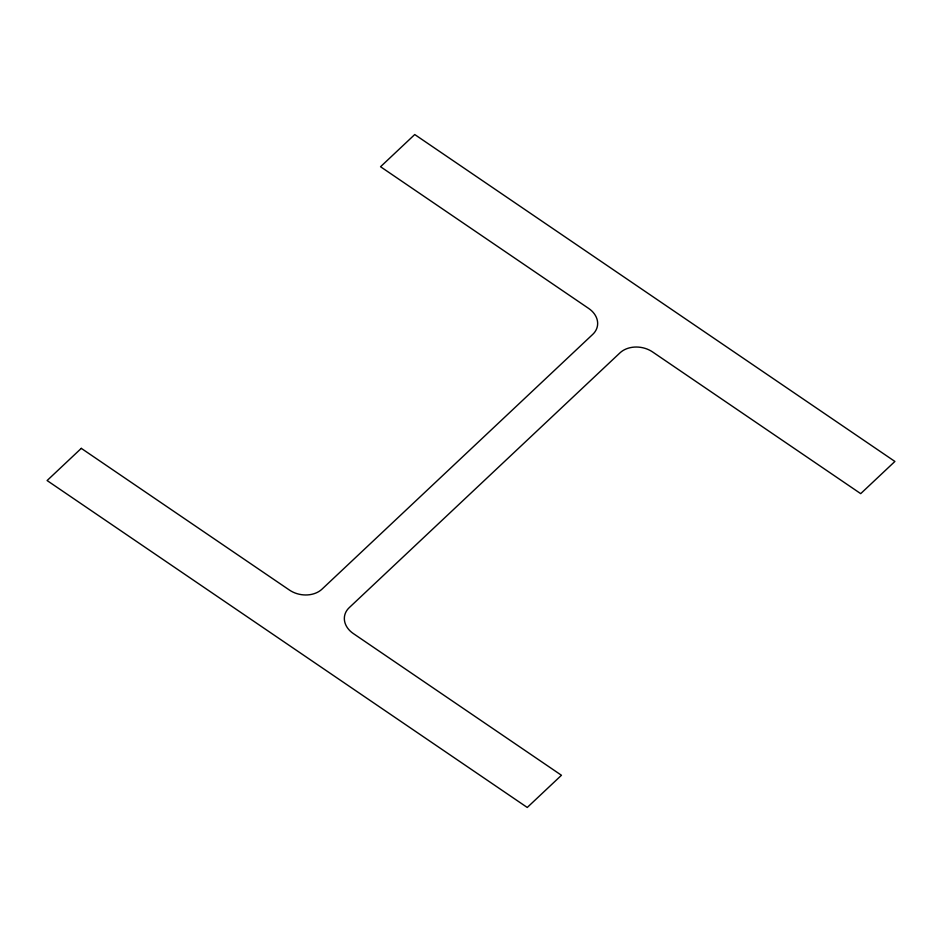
<?xml version="1.0" encoding="UTF-8"?>
<svg xmlns="http://www.w3.org/2000/svg" width="942" height="942" viewBox="0 0 942 942"><rect width="100%" height="100%" fill="white"/><g stroke="black" fill="none" stroke-linecap="round" stroke-linejoin="round"><path stroke-width="1.41" d="M81.295 448.357L47.1 480.55L527.261 807.459L561.456 775.266L353.321 633.554A23.373 18.134 10.2 0 1 349.223 607.661L619.977 352.861A23.373 18.134 10.2 0 1 652.559 351.931L860.705 493.643L894.9 461.45L414.739 134.541L380.544 166.734L588.679 308.446A23.373 18.134 10.2 0 1 592.777 334.339L322.023 589.139A23.373 18.134 10.2 0 1 289.441 590.069L81.295 448.357"/></g></svg>
